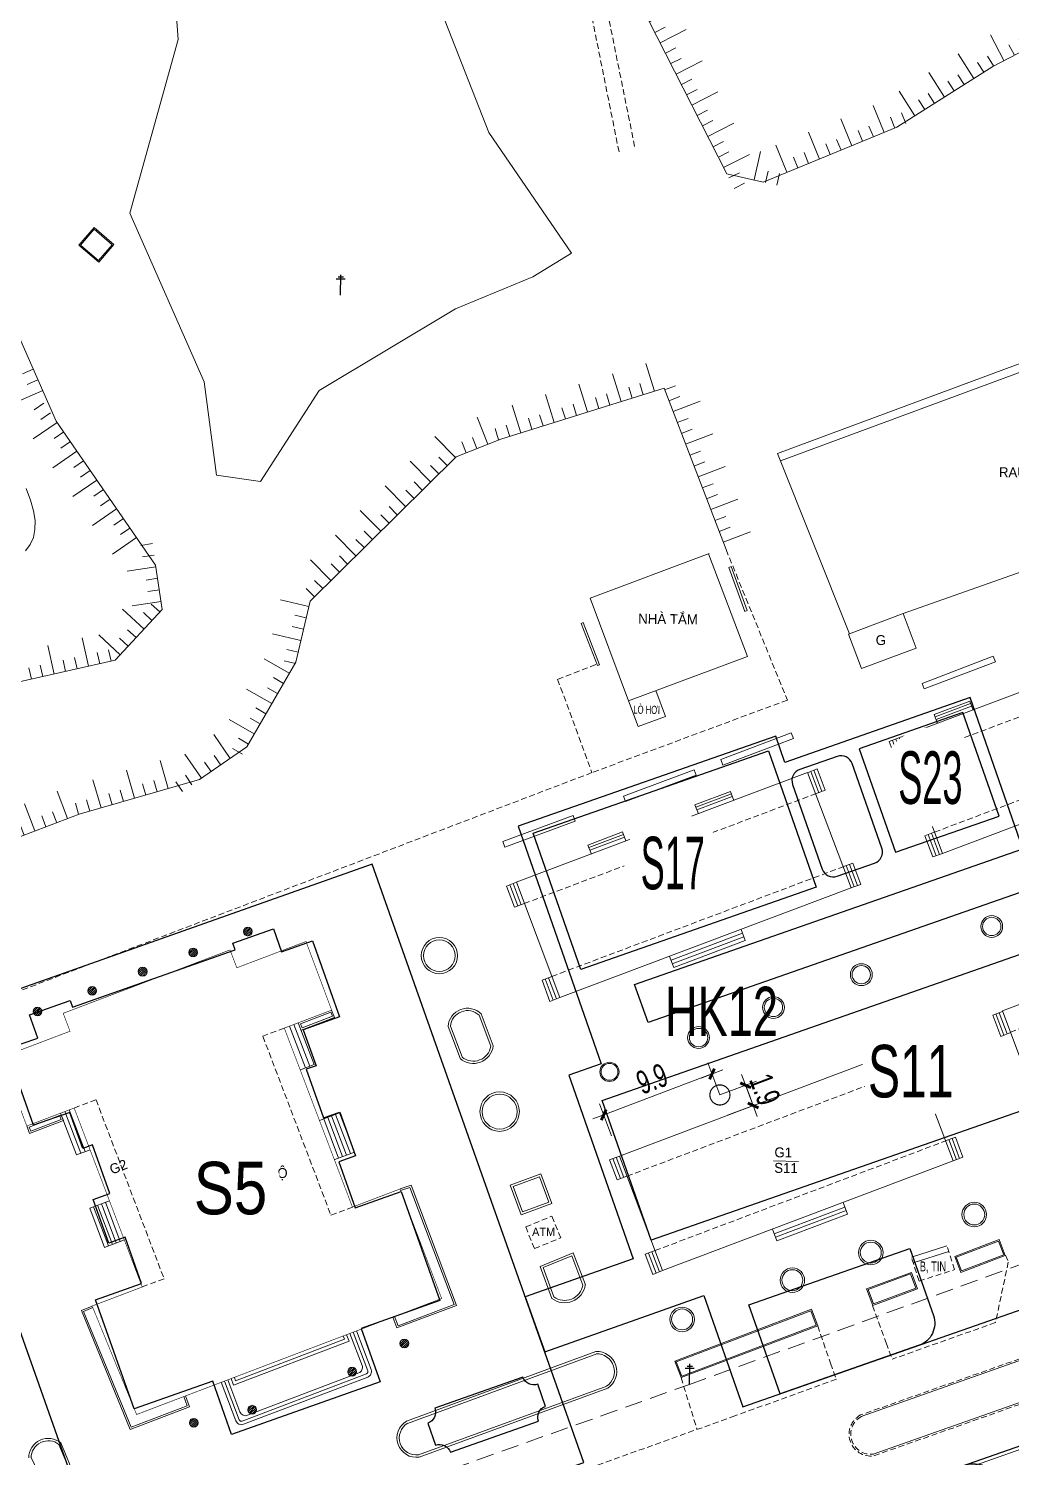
# Model space of a CAD drawing. Header units: inches. Extents: x 496359 to 501064, y 2374078 to 2377203.
# Drawn here: x 498723.6 to 498807.9, y 2376447.1 to 2376569.5 of the extents above; entities that cross this region are included whole.
import ezdxf
from ezdxf.enums import TextEntityAlignment as Align

# ---------------------------------------------------------------- set-up
doc = ezdxf.new("R2010")
doc.units = ezdxf.units.IN
doc.header["$MEASUREMENT"] = 0
doc.linetypes.add('DASHED', pattern=[0.75, 0.5, -0.25])
for name, color, linetype in [('cd', 7, 'Continuous'), ('chu', 6, 'Continuous'), ('MANH', 147, 'Continuous'), ('NOI', 2, 'Continuous'), ('tl', 8, 'Continuous')]:
    doc.layers.add(name, color=color, linetype=linetype)
for name, color, linetype, lineweight in [('EG Text2', 7, 'Continuous', 18), ('ISO', 252, 'Continuous', 20), ('LC Dim', 8, 'Continuous', 18), ('LC Net dam 1', 30, 'Continuous', 30), ('LC Net manh', 239, 'Continuous', 5), ('manh1', 67, 'Continuous', 13)]:
    doc.layers.add(name, color=color, linetype=linetype, lineweight=lineweight)
doc.styles.add('dien giai', font='', dxfattribs={"width": 0.8})
doc.styles.add('EG Hai', font='')
doc.styles.add('style1', font='')
doc.styles.get('dien giai').set_extended_font_data('.VnArial NarrowH')
doc.styles.get('EG Hai').set_extended_font_data('.VnArial NarrowH')
doc.styles.get('style1').set_extended_font_data('.VnAvantH')
doc.dimstyles.new('DIM300', dxfattribs={"dimscale": 0.5, "dimtxt": 2, "dimasz": 0.007, "dimexe": 1, "dimexo": 0, "dimgap": 0.4, "dimtad": 1, "dimtoh": 1, "dimdec": 1, "dimzin": 1, "dimdsep": 46, "dimtxsty": 'dien giai', "dimblk": 'rowdim', "dimcen": 2.5, "dimclrd": 256, "dimclre": 256, "dimclrt": 2, "dimazin": 0, "dimtfac": 1, "dimtdec": 1, "dimtix": 1, "dimtmove": 2, "dimatfit": 0, "dimldrblk": 'dot leader', "dimfxl": 2, "dimtolj": 1, "dimtzin": 0, "dimlwd": -1, "dimlwe": -1, "dimarcsym": 1})

# ---------------------------------------------------------------- blocks, each defined once
blk = doc.blocks.new('cdien')
at = {"layer": 'cd', "extrusion": (-0.000518657, 0.000768986, 1)}
for p, q in [((-0.8, 2.78, 0), (0.76, 2.78, 0)), ((-0.46, 3.14, 0), (0.49, 3.14, 0)), ((0, 0), (0, 3.5, 0))]:
    blk.add_line(p, q, dxfattribs=at)
blk = doc.blocks.new('t2')
at = {"layer": 'tl', "color": 250, "lineweight": 0}
for p, q in [((-2, 0), (-2, -1)), ((-1, 0), (-1, -1)), ((0, 0), (0, -2.5))]:
    blk.add_line(p, q, dxfattribs=at)
blk = doc.blocks.new('t1')
at = {"layer": 'tl', "color": 250, "lineweight": 0}
for p, q in [((0, 0), (0, 2.5)), ((-2, 0), (-2, 1)), ((-1, 0), (-1, 1))]:
    blk.add_line(p, q, dxfattribs=at)
blk = doc.blocks.new('Nền HT mới')
at = {"layer": 'MANH', "lineweight": 0}
h = blk.add_hatch(dxfattribs=at)
h.set_pattern_fill('ANSI31', color=1, angle=-0.7328, style=0)
h.set_pattern_definition([(44.267, (356.75448, 211.35398), (-0.08725, 0.089512), [])])
h.paths.add_polyline_path([(357.5, 211.34, 1), (356.75, 211.35, 1)])
h = blk.add_hatch(dxfattribs=at)
h.set_pattern_fill('ANSI31', color=1, angle=-0.7328, style=0)
h.set_pattern_definition([(44.267, (352.07417, 209.57185), (-0.08725, 0.089512), [])])
h.paths.add_polyline_path([(352.82, 209.56, 1), (352.07, 209.57, 1)])
h = blk.add_hatch(dxfattribs=at)
h.set_pattern_fill('ANSI31', color=1, angle=-0.7328, style=0)
h.set_pattern_definition([(44.267, (347.74432, 207.92318), (-0.08725, 0.089512), [])])
h.paths.add_polyline_path([(348.49, 207.91, 1), (347.74, 207.92, 1)])
h = blk.add_hatch(dxfattribs=at)
h.set_pattern_fill('ANSI31', color=1, angle=-0.7328, style=0)
h.set_pattern_definition([(44.267, (343.41447, 206.2745), (-0.08725, 0.089512), [])])
h.paths.add_polyline_path([(344.16, 206.26, 1), (343.41, 206.27, 1)])
h = blk.add_hatch(dxfattribs=at)
h.set_pattern_fill('ANSI31', color=1, angle=-0.7328, style=0)
h.set_pattern_definition([(44.267, (338.73078, 204.5016), (-0.08725, 0.089512), [])])
h.paths.add_polyline_path([(339.48, 204.49, 1), (338.73, 204.5, 1)])
h = blk.add_hatch(dxfattribs=at)
h.set_pattern_fill('ANSI31', color=1, angle=-0.7328, style=0)
h.set_pattern_definition([(44.267, (370.17846, 176.05026), (-0.08725, 0.089512), [])])
h.paths.add_polyline_path([(370.93, 176.04, 1), (370.18, 176.05, 1)])
h = blk.add_hatch(dxfattribs=at)
h.set_pattern_fill('ANSI31', color=1, angle=-0.7328, style=0)
h.set_pattern_definition([(44.267, (365.69753, 173.63757), (-0.08725, 0.089512), [])])
h.paths.add_polyline_path([(366.45, 173.63, 1), (365.7, 173.64, 1)])
h = blk.add_hatch(dxfattribs=at)
h.set_pattern_fill('ANSI31', color=1, angle=-0.7328, style=0)
h.set_pattern_definition([(44.267, (357.12586, 170.37873), (-0.08725, 0.089512), [])])
h.paths.add_polyline_path([(357.88, 170.37, 1), (357.13, 170.38, 1)])
h = blk.add_hatch(dxfattribs=at)
h.set_pattern_fill('ANSI31', color=1, angle=-0.7328, style=0)
h.set_pattern_definition([(44.267, (352.12979, 169.2584), (-0.08725, 0.089512), [])])
h.paths.add_polyline_path([(352.88, 169.25, 1), (352.13, 169.26, 1)])
at = {"layer": 'chu', "color": 6, "lineweight": 0, "elevation": -28.38}
for points in [[(393.33, 214.89), (395.48, 214.86)], [(402.18, 191.69), (404.33, 191.66)]]:
    blk.add_lwpolyline(points, dxfattribs=at)
at = {"layer": 'MANH', "color": 3, "linetype": 'DASHED', "lineweight": 0, "elevation": -28.38}
for points in [[(388.95, 278.18), (384.81, 298.83), (382.3, 314.16), (381.3, 319.22), (373.58, 340.98), (370.8, 350.56), (370.67, 378.97)], [(371.61, 378.83), (372.02, 350.81), (374.61, 341.32), (382.55, 319.48), (383.54, 314.48), (386.18, 298.99), (390.3, 278.6)], [(422.08, 183.61), (422.32, 183.03), (421.22, 177.84)], [(410.68, 179.3), (411.86, 176.1), (412.36, 174.7)], [(421.22, 177.84), (412.36, 174.7)], [(405.98, 177.55), (407.09, 174.35), (407.58, 172.99)], [(407.58, 172.99), (398.89, 169.84), (368.51, 158.97), (345.93, 150.8), (338.39, 148.1)], [(394.27, 173.12), (395.64, 168.68)]]:
    blk.add_lwpolyline(points, dxfattribs=at)
at = {"layer": 'MANH', "color": 2, "lineweight": 0, "elevation": -28.38}
for points in [[(471.45, 279.06), (444.81, 292.92), (438.97, 293.22), (428.96, 289.66), (420.98, 285.5), (412.77, 280.29), (401.32, 275.6), (398.2, 276.3), (388.45, 295.45), (388.77, 303.23), (386.75, 312.91), (380, 336.06), (377.61, 346.87), (381.83, 352.84), (386.45, 362.77), (387.03, 366.64), (375.54, 374.01), (375.55, 378.44)], [(369.58, 331.08), (363.15, 332.07), (357.97, 323.08), (354.21, 310.8), (350.61, 295.28), (351.16, 287.82), (347.02, 272.94), (353.4, 258.47), (354.45, 250.47), (358.21, 249.93), (363.25, 257.74), (374.94, 264.74), (381.57, 267.48), (384.89, 269.5), (377.78, 279.84), (374.06, 289.39), (374.78, 298.66), (375.62, 312.09), (374.21, 324.58), (369.58, 331.08)], [(344.35, 268.72), (345.65, 270.24), (343.96, 271.69), (342.66, 270.18), (344.35, 268.72)], [(402.54, 252.34), (434.02, 264.01)], [(413.31, 238.61), (440.34, 248.15), (434.02, 264.01)], [(402.8, 251.69), (433.63, 263.1)], [(319.26, 212.5), (342.68, 221.42), (353, 224.38), (357.05, 227.19), (361.24, 234.44), (362.47, 239.67), (374.98, 252.05), (378.81, 253.57), (392.81, 257.92), (398.13, 244.09)], [(408.71, 236.88), (402.54, 252.34)], [(386.48, 239.94), (396.68, 243.75)], [(399.97, 234.94), (396.61, 243.72)], [(398.36, 242.57), (398.55, 242.64)], [(399.75, 238.8), (398.36, 242.57)], [(399.94, 238.87), (398.55, 242.64)], [(389.77, 231.13), (386.48, 239.94)], [(399.75, 238.8), (399.94, 238.87)], [(385.7, 237.77), (385.88, 237.84)], [(387.1, 234.15), (385.7, 237.77)], [(387.28, 234.22), (385.88, 237.84)], [(408.63, 236.85), (413.31, 238.61)], [(414.42, 235.66), (413.31, 238.61)], [(409.74, 233.9), (408.63, 236.85)], [(412.95, 227.95), (437.92, 237.35)], [(409.74, 233.9), (414.42, 235.66)], [(387.1, 234.15), (387.28, 234.22)], [(389.77, 231.13), (399.97, 234.94)], [(414.93, 232.63), (421.03, 234.95)], [(415.11, 232.16), (421.21, 234.48)], [(421.03, 234.95), (421.21, 234.48)], [(392.94, 229.8), (392.12, 232.01)], [(414.93, 232.63), (415.11, 232.16)], [(390.6, 228.93), (389.77, 231.13)], [(415.97, 229.96), (419.01, 231.11)], [(416.05, 229.75), (419.09, 230.89)], [(416.13, 229.53), (419.17, 230.68)], [(419.01, 231.11), (419.3, 230.34)], [(390.6, 228.93), (392.94, 229.8)], [(415.97, 229.96), (416.26, 229.19)], [(397.68, 226.09), (403.72, 228.38)], [(397.85, 225.62), (403.9, 227.91)], [(403.72, 228.38), (403.9, 227.91)], [(413.37, 226.03), (412.68, 227.85)], [(416.69, 218.06), (412.96, 227.95)], [(412.8, 225.82), (412.12, 227.64)], [(413.09, 225.92), (412.4, 227.74)], [(416.69, 218.06), (441.66, 227.47)], [(397.68, 226.09), (397.85, 225.62)], [(380.14, 215.58), (405.11, 224.98)], [(395.39, 225.23), (389.34, 222.96)], [(395.56, 224.77), (389.52, 222.49)], [(395.39, 225.23), (395.56, 224.77)], [(405.1, 224.97), (405.94, 225.29)], [(408.84, 215.09), (405.11, 224.98)], [(406.07, 223.26), (405.38, 225.08)], [(406.35, 223.37), (405.66, 225.19)], [(406.63, 223.47), (405.94, 225.29)], [(389.34, 222.96), (389.52, 222.49)], [(395.46, 222.22), (398.5, 223.37)], [(395.54, 222.01), (398.58, 223.15)], [(395.62, 221.79), (398.66, 222.94)], [(398.5, 223.37), (398.79, 222.6)], [(405.78, 223.16), (406.63, 223.47)], [(395.46, 222.22), (395.75, 221.45)], [(385.03, 221.3), (379, 219.07)], [(385.2, 220.83), (379.17, 218.6)], [(385.03, 221.3), (385.2, 220.83)], [(386.29, 218.77), (389.25, 219.89)], [(386.37, 218.56), (389.33, 219.67)], [(386.45, 218.34), (389.41, 219.46)], [(389.25, 219.89), (389.54, 219.12)], [(415.17, 219.57), (415.86, 217.75)], [(415.45, 219.67), (416.14, 217.86)], [(415.73, 219.78), (416.42, 217.96)], [(379, 219.07), (379.17, 218.6)], [(386.29, 218.77), (386.58, 218)], [(408.14, 216.9), (408.98, 217.22)], [(409.1, 215.19), (408.42, 217.01)], [(409.38, 215.3), (408.7, 217.11)], [(409.67, 215.4), (408.98, 217.22)], [(380.15, 215.58), (379.31, 215.26)], [(383.87, 205.69), (380.15, 215.58)], [(379.99, 213.45), (379.31, 215.26)], [(380.27, 213.55), (379.59, 215.37)], [(380.55, 213.66), (379.87, 215.48)], [(383.87, 205.69), (408.84, 215.09)], [(408.82, 215.09), (409.67, 215.4)], [(380.83, 213.76), (379.99, 213.45)], [(421.81, 204.55), (446.78, 213.95)], [(393.41, 208.9), (399.54, 211.21)], [(393.52, 208.59), (399.66, 210.9)], [(399.77, 210.59), (399.42, 211.54)], [(393.64, 208.28), (399.77, 210.59)], [(393.64, 208.28), (393.28, 209.23)], [(383.19, 207.51), (382.35, 207.19)], [(383.03, 205.37), (382.35, 207.19)], [(383.31, 205.48), (382.63, 207.3)], [(383.59, 205.59), (382.91, 207.4)], [(364.55, 203.99), (364.32, 204.62)], [(383.87, 205.69), (383.03, 205.37)], [(425.55, 194.66), (421.82, 204.55)], [(362.45, 199.81), (361.08, 203.39)], [(362.82, 199.95), (361.46, 203.53)], [(364.26, 204.44), (361.65, 203.45)], [(361.78, 203.1), (361.65, 203.45)], [(364.55, 203.99), (361.7, 202.9)], [(364.4, 204.09), (361.78, 203.1)], [(364.4, 204.09), (364.26, 204.44)], [(421.67, 202.37), (420.98, 204.18)], [(421.95, 202.47), (421.26, 204.29)], [(422.23, 202.58), (421.55, 204.4)], [(362.07, 199.67), (360.71, 203.25)], [(388.98, 192.11), (413.88, 201.51)], [(413.88, 201.51), (414.72, 201.83)], [(417.58, 191.69), (413.88, 201.51)], [(414.81, 199.89), (414.16, 201.61)], [(415.09, 200), (414.44, 201.72)], [(415.37, 200.1), (414.72, 201.83)], [(362.82, 199.95), (361.66, 199.51)], [(414.53, 199.79), (415.37, 200.1)], [(343.2, 192.49), (341.83, 196.07)], [(338.39, 194.6), (341, 195.6)], [(338.43, 194.06), (341.32, 195.16)], [(338.52, 194.25), (341.13, 195.25)], [(341.13, 195.25), (341, 195.6)], [(342.45, 192.21), (341.09, 195.79)], [(341.32, 195.16), (341.09, 195.79)], [(342.82, 192.35), (341.46, 195.93)], [(364.99, 195.81), (363.29, 195.16)], [(364.92, 191.94), (363.64, 195.29)], [(365.26, 192.07), (363.98, 195.42)], [(365.6, 192.2), (364.31, 195.55)], [(365.93, 192.32), (364.65, 195.68)], [(366.27, 192.45), (364.99, 195.81)], [(338.43, 194.06), (338.19, 194.69)], [(338.52, 194.25), (338.39, 194.6)], [(416.93, 193.41), (417.78, 193.73)], [(417.87, 191.79), (417.21, 193.52)], [(418.15, 191.9), (417.5, 193.62)], [(418.43, 192.01), (417.78, 193.73)], [(342.45, 192.21), (343.61, 192.65)], [(366.27, 192.45), (364.58, 191.81)], [(388.98, 192.11), (388.14, 191.79)], [(388.79, 190.07), (388.14, 191.79)], [(389.07, 190.18), (388.42, 191.9)], [(389.35, 190.28), (388.7, 192.01)], [(392.69, 182.29), (388.98, 192.11)], [(392.69, 182.29), (417.59, 191.69)], [(417.58, 191.69), (418.43, 192.01)], [(389.63, 190.39), (388.79, 190.07)], [(370.18, 189.29), (371.13, 189.62), (375.02, 179.31), (369.92, 177.38), (369.57, 178.31)], [(370.23, 189.15), (371.03, 189.43), (374.83, 179.4), (370.01, 177.57), (369.71, 178.36)], [(343.58, 187.64), (345.27, 188.28)], [(344.85, 184.28), (343.58, 187.64)], [(345.19, 184.41), (343.91, 187.77)], [(345.52, 184.54), (344.25, 187.9)], [(345.86, 184.67), (344.58, 188.02)], [(346.2, 184.8), (344.92, 188.15)], [(402.26, 185.45), (408.31, 187.74)], [(402.37, 185.15), (408.43, 187.44)], [(408.54, 187.14), (408.16, 188.13)], [(402.49, 184.85), (408.54, 187.14)], [(402.49, 184.85), (402.11, 185.85)], [(421.54, 184.95), (417.73, 183.5), (418.25, 182.14), (422.06, 183.6), (421.54, 184.95)], [(344.85, 184.28), (346.55, 184.93)], [(392.04, 184.01), (391.19, 183.69)], [(392.13, 182.08), (391.48, 183.8)], [(392.41, 182.18), (391.76, 183.91)], [(414.02, 183.44), (417.06, 184.42)], [(414.17, 182.96), (417.21, 183.94)], [(391.84, 181.97), (391.19, 183.69)], [(392.69, 182.29), (391.84, 181.97)], [(410.7, 179.31), (414.53, 180.72), (414.01, 182.14), (410.17, 180.72), (410.7, 179.31)], [(343.79, 179.26), (342.87, 178.88), (347.04, 168.68), (352.14, 170.61), (351.78, 171.55)], [(343.85, 179.12), (343.06, 178.8), (347.12, 168.87), (351.94, 170.7), (351.64, 171.5)], [(393.73, 174.54), (394.27, 173.12), (405.98, 177.55), (405.45, 178.98), (393.73, 174.54)], [(356.08, 172.86), (365.43, 176.42)], [(365.43, 176.42), (365.32, 176.7)], [(365.82, 176.24), (365.6, 176.8)], [(355.91, 172.48), (365.82, 176.24)], [(370.74, 169.38), (386.97, 175.36)], [(370.81, 169.19), (387.04, 175.17)], [(355.7, 173.04), (355.91, 172.48)], [(355.98, 173.14), (356.08, 172.86)], [(371.76, 166.5), (387.91, 172.4)], [(371.83, 166.31), (387.98, 172.21)]]:
    blk.add_lwpolyline(points, dxfattribs=at)
at = {"layer": 'MANH', "lineweight": 0, "elevation": -28.38}
for points in [[(333.74, 299.38), (333.98, 283.5), (334.73, 268.63), (340.71, 255.11), (349.23, 242.75), (349.8, 238.97), (345.77, 234.61), (334.33, 232.04), (324.07, 227.71), (317.79, 227.56), (312.63, 230.47), (305.79, 232.71), (294.33, 230.86), (287.24, 227.89), (281.96, 223.6)], [(412.12, 227.64), (412.95, 227.95)], [(413.65, 226.14), (412.8, 225.82)], [(416.01, 219.89), (415.17, 219.57)], [(415.86, 217.75), (416.69, 218.06)], [(376.96, 204.18), (377.96, 201.53)], [(377.14, 204.29), (378.17, 201.55)], [(421.83, 204.5), (420.98, 204.18)], [(374.3, 203.22), (375.33, 200.49)], [(374.5, 203.25), (375.5, 200.61)], [(422.51, 202.69), (421.67, 202.37)], [(379.61, 189.62), (382.26, 190.6), (383.2, 188.05), (380.55, 187.07), (379.61, 189.62)], [(460.12, 187.59), (409.71, 169.78)], [(382.19, 182.66), (385.03, 183.82)], [(386.07, 181.08), (385.03, 183.82)], [(382.19, 182.66), (383.18, 179.91)], [(382.44, 182.55), (384.92, 183.56)], [(382.44, 182.55), (383.35, 180.04)], [(385.86, 181.06), (384.92, 183.56)], [(432.7, 170.28), (402.5, 159.62)], [(340.94, 167.39), (342.16, 164.48)], [(341.11, 167.52), (342.34, 164.56)], [(338.53, 166.32), (339.75, 163.76)]]:
    blk.add_lwpolyline(points, dxfattribs=at)
at = {"layer": 'MANH', "color": 2, "lineweight": 0, "elevation": -28.38}
for points in [[(344.34, 268.87), (345.51, 270.23), (343.97, 271.55), (342.8, 270.19)], [(421.48, 184.82), (417.86, 183.44), (418.31, 182.27), (421.93, 183.66)], [(410.76, 179.44), (414.4, 180.78), (413.95, 182.01), (410.3, 180.67)], [(393.86, 174.48), (394.33, 173.25), (405.85, 177.61), (405.39, 178.85)]]:
    blk.add_lwpolyline(points, close=True, dxfattribs=at)
at = {"layer": 'MANH', "color": 2, "linetype": 'DASHED', "lineweight": 0, "elevation": -28.38}
for points in [[(398.13, 244.09), (403.38, 231.2), (386.63, 224.98)], [(383.69, 232.97), (387.05, 234.27)], [(383.69, 232.97), (386.63, 224.98), (323.9, 201.05)], [(360.26, 203.08), (358.42, 202.38), (364.26, 187.04), (366.1, 187.74)], [(342.25, 196.23), (344.12, 196.94), (349.95, 181.6), (348.08, 180.89)], [(417.72, 182.38), (417.06, 184.42)], [(414.67, 181.4), (414.02, 183.44)], [(414.67, 181.4), (417.72, 182.38)]]:
    blk.add_lwpolyline(points, dxfattribs=at)
at = {"layer": 'MANH', "linetype": 'DASHED', "lineweight": 0, "elevation": -28.38}
for points in [[(413.64, 226.13), (438.61, 235.53)], [(416, 219.88), (440.97, 229.28)], [(380.82, 213.76), (405.79, 223.16)], [(383.19, 207.51), (408.16, 216.91)], [(422.5, 202.73), (447.47, 212.13)], [(389.63, 190.39), (414.53, 199.79)], [(392.04, 184.01), (416.94, 193.41)], [(380.95, 186.04), (383.19, 186.96)], [(383.95, 185.1), (383.19, 186.96)], [(380.95, 186.04), (381.71, 184.18)], [(381.71, 184.18), (383.95, 185.1)]]:
    blk.add_lwpolyline(points, dxfattribs=at)
at = {"layer": 'MANH', "color": 1, "linetype": 'DASHED', "lineweight": 0, "ltscale": 3, "elevation": -28.38}
blk.add_lwpolyline([(92.05, 52.59), (119.84, 64.48), (146.69, 76.35), (173.15, 88.06), (201.06, 100.39), (229.35, 112.33), (266.95, 126.39), (296.55, 137.3), (334.39, 150.94), (394.99, 172.54), (493.57, 208.22), (554.51, 229.52), (562.77, 214.46), (570.46, 194.28), (580.63, 169.79), (591.55, 141.92), (602.45, 113.39), (610.19, 94.18)], dxfattribs=at)
at = {"layer": 'MANH', "color": 2, "lineweight": 0, "const_width": 0.05, "elevation": -28.38}
blk.add_lwpolyline([(370.18, 189.29), (366.1, 187.74), (360.26, 203.08), (364.32, 204.62), (362.12, 210.5), (356.19, 208.25), (355.61, 209.78), (341.31, 204.35), (341.89, 202.81), (335.96, 200.56), (338.19, 194.69), (342.25, 196.23), (348.08, 180.89), (343.79, 179.26), (347.6, 169.96), (373.75, 179.9), (370.18, 189.29)], dxfattribs=at)
at = {"layer": 'MANH', "lineweight": 0, "elevation": -28.38}
blk.add_lwpolyline([(379.87, 189.51), (382.14, 190.34), (382.94, 188.17), (380.67, 187.33)], close=True, dxfattribs=at)
at = {"layer": 'MANH', "color": 3, "linetype": 'DASHED', "lineweight": 0, "elevation": -28.38}
for points in [[(460.07, 187.73), (409.66, 169.92), (409.66, 169.92, 0.722312)], [(410.8, 166.42), (461.51, 184.31, 0.796994), (460.07, 187.73, 0.970939)]]:
    blk.add_lwpolyline(points, format="xyb", dxfattribs=at)
at = {"layer": 'MANH', "lineweight": 0, "elevation": -28.38}
blk.add_lwpolyline([(410.75, 166.56), (461.44, 184.44, 0.792117), (460.09, 187.58, 0.792117)], format="xyb", dxfattribs=at)
at = {"layer": 'MANH', "color": 2, "lineweight": 0, "elevation": -28.38}
for points in [[(354.86, 172.72), (356.11, 169.41, 0.414214), (356.76, 169.12), (367.41, 173.17, 0.414214), (367.7, 173.81), (366.45, 177.12)], [(355.14, 172.82), (356.4, 169.51, 0.414214), (356.65, 169.4), (367.31, 173.45, 0.414214), (367.42, 173.71), (366.17, 177.02)], [(355.42, 172.93), (356.46, 170.18, 0.414214), (357.11, 169.89), (366.64, 173.52, 0.414214), (366.93, 174.16), (365.88, 176.91)]]:
    blk.add_lwpolyline(points, format="xyb", dxfattribs=at)
at = {"layer": 'MANH', "color": 2, "lineweight": 0}
for centre, radius in [((420.9, 211.79, -2.06), 0.936), ((420.9, 211.79, -2.06), 0.786), ((357.13, 211.35, -0.96), 0.375), ((352.45, 209.57, -1.04), 0.375), ((348.12, 207.92, -1.04), 0.375), ((409.72, 207.66, -1.13), 0.936), ((409.72, 207.66, -1.13), 0.786), ((343.79, 206.27, -1.04), 0.375), ((402.19, 204.85, -1.21), 0.936), ((339.11, 204.5, -1.04), 0.375), ((402.19, 204.85, -1.21), 0.786), ((395.77, 202.27, -1.21), 0.936), ((395.77, 202.27, -1.21), 0.786), ((388.13, 199.33, -1.19), 0.822), ((388.13, 199.33, -1.19), 0.722), ((419.4, 187.1, -1.18), 1.05), ((419.4, 187.1, -1.18), 0.896), ((410.53, 183.84, -1.19), 1.05), ((410.53, 183.84, -1.19), 0.896), ((403.81, 181.47, -1.1), 1.05), ((403.81, 181.47, -1.1), 0.896), ((394.36, 178.11, -1.2), 1.05), ((394.36, 178.11, -1.2), 0.896), ((370.55, 176.05, -1.08), 0.375), ((366.07, 173.63, -0.65), 0.375), ((357.5, 170.37, -0.65), 0.375), ((352.5, 169.25, -1.04), 0.375)]:
    blk.add_circle(centre, radius, dxfattribs=at)
at = {"layer": 'MANH', "lineweight": 0}
for centre, radius in [((373.55, 209.29, -1.92), 1.55), ((373.55, 209.29, -1.92), 1.35), ((378.72, 195.92, -2.06), 1.69), ((378.72, 195.92, -2.06), 1.49)]:
    blk.add_circle(centre, radius, dxfattribs=at)
for centre, radius, start, end in [((375.96, 203.12, -2.01), 1.66, 44.7783, 176.4641), ((375.96, 203.12, -2.01), 1.46, 46.407, 174.8354), ((376.47, 201.76, -2.01), 1.71, 228.1976, 353.0448), ((376.47, 201.76, -2.01), 1.51, 230.0077, 351.2347), ((384.28, 181.34, -1.96), 1.8, 232.4453, 351.4995), ((384.28, 181.34, -1.96), 1.6, 234.4714, 349.6908), ((340.03, 166.23, -1.78), 1.68, 50.2273, 179.7673), ((340.03, 166.23, -1.78), 1.48, 52.0693, 179.7673)]:
    blk.add_arc(centre, radius, start, end, dxfattribs=at)
at = {"layer": 'MANH', "color": 2, "lineweight": 0}
for centre, radius, start, end in [((387.05, 173.65, -1.11), 1.71, 302.989, 92.4592), ((387.05, 173.65, -1.11), 1.51, 302.989, 92.4592), ((371.58, 167.95, -1.11), 1.66, 120.2981, 278.5662), ((371.58, 167.95, -1.11), 1.46, 120.2981, 278.5662)]:
    blk.add_arc(centre, radius, start, end, dxfattribs=at)
at = {"layer": 'MANH', "color": 3, "linetype": 'DASHED', "lineweight": 0}
for radius in [1.87, 1.72]:
    blk.add_arc((410.54, 168.27, -1.3), radius, 118.0993, 277.8847, dxfattribs=at)
at = {"layer": 'MANH', "color": 2, "lineweight": 0}
for p in [(352.45, 209.57, -1.04), (348.12, 207.92, -1.04)]:
    blk.add_point(p, dxfattribs=at)
at = {"layer": 'manh1', "color": 1, "lineweight": 0, "elevation": -28.38}
blk.add_lwpolyline([(338.07, 243.98), (338.48, 244.52), (338.75, 245.14), (338.89, 245.82), (338.9, 246.58), (338.77, 247.42), (338.51, 248.33), (338.12, 249.33)], dxfattribs=at)
at = {"lineweight": 0}
for p, rotation in [((391.99, 257.67, -28.38), 17.28819389294815), ((389.13, 256.78, -28.38), 17.28819389294815), ((393.58, 255.92, -28.38), 291.0348775251586), ((383.4, 255, -28.38), 17.28819389294815), ((386.26, 255.89, -28.38), 17.28819389294815), ((380.54, 254.1, -28.38), 17.28819389294815), ((377.7, 253.13, -28.38), 21.63978084174378), ((394.66, 253.12, -28.38), 291.0348775251586), ((374.93, 252, -28.38), 44.68391338687759), ((395.73, 250.32, -28.38), 291.0348775251586), ((372.8, 249.89, -28.38), 44.68391338687759), ((396.81, 247.52, -28.38), 291.0348775251586), ((370.66, 247.78, -28.38), 44.68391338687759), ((368.53, 245.67, -28.38), 44.68391338687759), ((397.89, 244.72, -28.38), 291.0348775251586), ((366.4, 243.56, -28.38), 44.68391338687759), ((364.26, 241.45, -28.38), 44.68391338687759), ((362.36, 239.21, -28.38), 76.75343389791277), ((361.67, 236.29, -28.38), 76.75343389791277), ((360.69, 233.49, -28.38), 60.0171952833943), ((359.19, 230.89, -28.38), 60.0171952833943), ((357.69, 228.29, -28.38), 60.0171952833943), ((355.63, 226.2, -28.38), 34.72125803770106), ((350.31, 223.61, -28.38), 15.98129182263599), ((353.17, 224.5, -28.38), 34.72125803770106), ((344.55, 221.96, -28.38), 15.98129182263599), ((347.43, 222.78, -28.38), 15.98129182263599), ((341.69, 221.04, -28.38), 20.86270339519937), ((338.89, 219.98, -28.38), 20.86270339519937)]:
    blk.add_blockref('t1', p, dxfattribs=dict(at, rotation=rotation))
at = {"layer": 'cd', "lineweight": 0, "xscale": 0.5, "yscale": 0.5, "zscale": 0.5, "rotation": 359.2672157837458}
for p in [(365.08, 265.91, -2.26), (394.99, 172.54, -1.81)]:
    blk.add_blockref('cdien', p, dxfattribs=at)
at = {"layer": 'NOI', "color": 2, "lineweight": 0}
for p, rotation in [((391.12, 290.21, -28.38), 116.9694032937466), ((421.95, 286.01, -28.38), 207.529591813558), ((392.48, 287.53, -28.38), 116.9694032937466), ((419.37, 284.48, -28.38), 212.3772705653124), ((393.84, 284.86, -28.38), 116.9694032937466), ((416.84, 282.88, -28.38), 212.3772705653124), ((414.31, 281.27, -28.38), 212.3772705653124), ((395.2, 282.19, -28.38), 116.9694032937466), ((411.68, 279.85, -28.38), 202.2846104427313), ((408.9, 278.71, -28.38), 202.2846104427313), ((396.56, 279.51, -28.38), 116.9694032937466), ((406.13, 277.57, -28.38), 202.2846104427313), ((403.35, 276.44, -28.38), 202.2846104427313), ((400.53, 275.78, -28.38), 167.4016456097479), ((397.92, 276.84, -28.38), 116.9694032937466)]:
    blk.add_blockref('t2', p, dxfattribs=dict(at, rotation=rotation))
at = {"layer": 'NOI', "lineweight": 0}
for p, rotation in [((339.55, 257.73, -28.38), 293.8363011441608), ((340.79, 255, -28.38), 304.5871208982716), ((342.49, 252.53, -28.38), 304.5871208982716), ((344.19, 250.06, -28.38), 304.5871208982716), ((345.89, 247.59, -28.38), 304.5871208982716), ((347.6, 245.12, -28.38), 304.5871208982716), ((349.25, 242.63, -28.38), 278.6038355021166), ((349.7, 239.66, -28.38), 278.6038355021166), ((348.24, 237.28, -28.38), 227.2757026114853), ((346.2, 235.08, -28.38), 227.2757026114853), ((343.47, 234.09, -28.38), 192.6384308254698), ((337.61, 232.78, -28.38), 192.6384308254698), ((340.54, 233.43, -28.38), 192.6384308254698)]:
    blk.add_blockref('t2', p, dxfattribs=dict(at, rotation=rotation))
at = {"layer": 'chu', "color": 6, "lineweight": 0, "style": 'style1'}
for s, rotation, p in [('rau', 359.2672, (421.51, 250.31, -28.38)), ('nhµ t¾m', 359.2672, (390.59, 237.75, -28.38)), ('g', 359.2672, (410.95, 235.92, -28.38)), ('G1', 359.2672, (393.42, 215.2, -28.38)), ('S12', 359.2672, (393.4, 213.87, -28.38)), ('G2', 359.2672, (355.8, 191.79, -28.38)), ('G1', 359.2672, (402.27, 192.01, -28.38)), ('g2', 21.4266, (345.49, 190.52, -28.38)), ('nhµ hiÖu bé', 359.2672, (353.15, 190.32, -28.38)), ('S11', 359.2672, (402.25, 190.68, -28.38))]:
    blk.add_text(s, height=0.85, rotation=rotation, dxfattribs=at).set_placement(p)
at = {"layer": 'chu', "color": 6, "lineweight": 0, "style": 'style1', "width": 0.7}
blk.add_text('lß h¬i', height=0.7, rotation=359.2672, dxfattribs=at).set_placement((390.18, 230.03, -1.15))
at = {"layer": 'chu', "color": 6, "lineweight": 0, "style": 'style1'}
blk.add_text('ATM', height=0.7, dxfattribs=at).set_placement((381.5, 185.27, -2.03))
at = {"layer": 'chu', "color": 6, "lineweight": 0, "style": 'style1', "width": 0.7}
blk.add_text('B, TIN', height=0.85, dxfattribs=at).set_placement((414.73, 182.23, -2.12))
blk = doc.blocks.new('rowdim')
blk.add_line((-200, 0), (200, 0))
at = {"const_width": 50}
blk.add_lwpolyline([(-71, -71), (71, 71)], dxfattribs=at)
blk = doc.blocks.new('*D353')
at = {"layer": 'Defpoints', "color": 0, "transparency": 16777216}
for p in [(498782.9, 2376478.12), (498772.94, 2376476.42), (498773.62, 2376474.62)]:
    blk.add_point(p, dxfattribs=at)
at = {"layer": 'LC Dim', "transparency": 16777216}
for p, q in [((498782.9, 2376478.12), (498781.87, 2376480.86)), ((498782.22, 2376479.92), (498772.95, 2376476.42)), ((498773.62, 2376474.62), (498772.59, 2376477.35))]:
    blk.add_line(p, q, dxfattribs=at)
at = {"layer": 'LC Dim', "transparency": 16777216, "xscale": 0.005, "yscale": 0.005, "zscale": 0.005}
for p, rotation in [((498782.22, 2376479.92), 20.67924208374143), ((498772.94, 2376476.42), 200.6792420837414)]:
    blk.add_blockref('rowdim', p, dxfattribs=dict(at, rotation=rotation))
at = {"layer": 'LC Dim', "color": 2, "transparency": 16777216, "insert": (498777.08, 2376479.5), "char_height": 2, "attachment_point": 5, "rotation": 20.6792, "style": 'dien giai'}
blk.add_mtext('\\A1;9.9', dxfattribs=at)
blk = doc.blocks.new('dot leader')
at = {"const_width": 50}
blk.add_lwpolyline([(-25, 0, 1), (25, 0, 1)], format="xyb", close=True, dxfattribs=at)
blk = doc.blocks.new('*D354')
at = {"layer": 'Defpoints', "color": 0, "transparency": 16777216}
for p in [(498782.9, 2376478.12), (498785.75, 2376477.22), (498783.56, 2376476.39)]:
    blk.add_point(p, dxfattribs=at)
at = {"layer": 'LC Dim', "transparency": 16777216}
for p, q in [((498782.9, 2376478.12), (498786.03, 2376479.31)), ((498785.1, 2376478.96), (498785.09, 2376478.96)), ((498785.1, 2376478.95), (498785.75, 2376477.22)), ((498783.56, 2376476.39), (498786.69, 2376477.57)), ((498785.75, 2376477.21), (498785.76, 2376477.21))]:
    blk.add_line(p, q, dxfattribs=at)
at = {"layer": 'LC Dim', "transparency": 16777216, "xscale": 0.005, "yscale": 0.005, "zscale": 0.005}
for p, rotation in [((498785.1, 2376478.95), 290.6792420826905), ((498785.75, 2376477.22), 110.6792420826904)]:
    blk.add_blockref('rowdim', p, dxfattribs=dict(at, rotation=rotation))
at = {"layer": 'LC Dim', "color": 2, "transparency": 16777216, "insert": (498786.75, 2376478.59), "char_height": 2, "attachment_point": 5, "rotation": 290.6792, "style": 'dien giai'}
blk.add_mtext('\\A1;1.9', dxfattribs=at)

msp = doc.modelspace()

# ---------------------------------------------------------------- linework, layer by layer
at = {"layer": 'LC Net dam 1', "const_width": 0.1}
msp.add_lwpolyline([(498782.04, 2376478.12, 1), (498783.76, 2376478.12, 1)], format="xyb", close=True, dxfattribs=at)
at = {"layer": 'LC Net dam 1'}
for points in [[(498851.25, 2376343.51), (498840.88, 2376339.84, 0.413168), (498842.71, 2376343.66), (498807.46, 2376444.46, 0.414214), (498803.64, 2376446.3), (498814.02, 2376449.94, 0.414214), (498812.18, 2376446.11), (498815.9, 2376435.46, 0.414214), (498819.73, 2376433.61), (498916.01, 2376467.28), (498946.41, 2376380.36, 0.41526), (498950.24, 2376378.52), (498939.87, 2376374.85, 0.413168), (498941.7, 2376378.67), (498913.93, 2376458.08, 0.414214), (498910.11, 2376459.92), (498821.38, 2376428.89, 0.414214), (498819.54, 2376425.07), (498847.41, 2376345.35, 0.41526)], [(498785.39, 2376460.14), (498799.19, 2376464.96), (498801.2, 2376459.21, -0.414214), (498799.97, 2376456.66), (498788.06, 2376452.5)], [(498767.34, 2376450.16, -0.414214), (498767.95, 2376451.43), (498767.29, 2376453.32, -0.414214), (498766.01, 2376453.93), (498758.47, 2376451.26, -0.414214), (498757.86, 2376449.98), (498758.52, 2376448.1, -0.414214), (498759.8, 2376447.49)]]:
    msp.add_lwpolyline(points, format="xyb", close=True, dxfattribs=at)

# ---------------------------------------------------------------- block references
at = {"layer": 'LC Net manh'}
msp.add_blockref('Nền HT mới', (498385.3, 2376280.77, 2.92), dxfattribs=at)

# ---------------------------------------------------------------- texts
at = {"layer": 'EG Text2', "style": 'EG Hai', "width": 0.8}
msp.add_text('hk12', height=4.224, rotation=0, dxfattribs=at).set_placement((498783.04, 2376485.28, -27.19), align=Align.MIDDLE_CENTER)

# ---------------------------------------------------------------- dimensions: what is measured, and where the dimension line sits
at = {"layer": 'LC Dim'}
for p2, distance, picture, middle in [((498773.62, 2376474.62, -25.45), -1.92, '*D353', (498777.08, 2376479.5, -25.45)), ((498783.56, 2376476.39, -25.45), 2.35, '*D354', (498786.75, 2376478.59, -25.45))]:
    dim = msp.add_aligned_dim(p1=(498782.9, 2376478.12, -25.45), p2=p2, distance=distance, dimstyle='DIM300', override={"dimscale": 1, "dimasz": 0.005, "dimpost": ''}, dxfattribs=at)
    dim.commit()
    dim.dimension.update_dxf_attribs({"geometry": picture, "text_midpoint": middle})

# ---------------------------------------------------------------- next in the draw order: wipeouts: each hides what was drawn before it
at = {"ltscale": 500}
for points in [[(498798.02, 2376502.38), (498797.56, 2376502.93), (498797.31, 2376503.33), (498797.07, 2376503.82), (498796.9, 2376504.35), (498796.81, 2376504.84), (498796.78, 2376505.28), (498796.8, 2376505.81), (498796.86, 2376506.21), (498797.02, 2376506.79), (498797.14, 2376507.1), (498797.36, 2376507.54), (498797.63, 2376507.93), (498798.01, 2376508.37), (498798.42, 2376508.73), (498798.89, 2376509.05), (498799.34, 2376509.28), (498799.78, 2376509.44), (498800.17, 2376509.54), (498800.68, 2376509.61), (498801.11, 2376509.62), (498801.52, 2376509.59), (498802.06, 2376509.49), (498802.47, 2376509.36), (498802.86, 2376509.2), (498803.45, 2376508.85), (498803.71, 2376508.65), (498804, 2376508.38), (498804.26, 2376508.11), (498804.52, 2376507.76), (498804.77, 2376507.35), (498804.93, 2376507.01), (498805.06, 2376506.66), (498805.17, 2376506.2), (498805.23, 2376505.8), (498805.25, 2376505.22), (498805.19, 2376504.67), (498805.09, 2376504.24), (498804.98, 2376503.89), (498804.78, 2376503.44), (498804.56, 2376503.06), (498804.36, 2376502.77), (498804.02, 2376502.39), (498803.75, 2376502.15), (498803.35, 2376501.84), (498803.07, 2376501.67), (498802.82, 2376501.55), (498802.51, 2376501.42), (498802.16, 2376501.3), (498801.83, 2376501.22), (498801.48, 2376501.17), (498801.13, 2376501.14), (498800.84, 2376501.15), (498800.41, 2376501.19), (498800.05, 2376501.25), (498799.64, 2376501.37), (498799.25, 2376501.53), (498798.77, 2376501.79), (498798.55, 2376501.93), (498798.25, 2376502.17)], [(498775.95, 2376495.06), (498775.48, 2376495.61), (498775.23, 2376496.01), (498774.99, 2376496.51), (498774.82, 2376497.03), (498774.73, 2376497.53), (498774.7, 2376497.97), (498774.72, 2376498.49), (498774.78, 2376498.9), (498774.94, 2376499.47), (498775.06, 2376499.79), (498775.29, 2376500.22), (498775.55, 2376500.62), (498775.93, 2376501.06), (498776.34, 2376501.41), (498776.81, 2376501.73), (498777.26, 2376501.96), (498777.7, 2376502.12), (498778.09, 2376502.22), (498778.6, 2376502.29), (498779.03, 2376502.3), (498779.45, 2376502.27), (498779.98, 2376502.17), (498780.4, 2376502.04), (498780.78, 2376501.88), (498781.37, 2376501.54), (498781.63, 2376501.34), (498781.93, 2376501.07), (498782.18, 2376500.79), (498782.44, 2376500.44), (498782.69, 2376500.03), (498782.85, 2376499.69), (498782.98, 2376499.34), (498783.09, 2376498.89), (498783.15, 2376498.49), (498783.17, 2376497.91), (498783.11, 2376497.36), (498783.02, 2376496.92), (498782.9, 2376496.57), (498782.7, 2376496.12), (498782.48, 2376495.75), (498782.28, 2376495.46), (498781.94, 2376495.08), (498781.68, 2376494.83), (498781.27, 2376494.53), (498780.99, 2376494.36), (498780.74, 2376494.23), (498780.43, 2376494.1), (498780.09, 2376493.99), (498779.75, 2376493.91), (498779.41, 2376493.85), (498779.05, 2376493.83), (498778.77, 2376493.83), (498778.33, 2376493.87), (498777.97, 2376493.94), (498777.56, 2376494.06), (498777.17, 2376494.21), (498776.69, 2376494.47), (498776.47, 2376494.62), (498776.17, 2376494.86)], [(498796.35, 2376477.22), (498795.88, 2376477.77), (498795.63, 2376478.17), (498795.4, 2376478.67), (498795.23, 2376479.19), (498795.13, 2376479.69), (498795.1, 2376480.13), (498795.12, 2376480.65), (498795.18, 2376481.06), (498795.34, 2376481.63), (498795.47, 2376481.95), (498795.69, 2376482.38), (498795.95, 2376482.78), (498796.33, 2376483.21), (498796.74, 2376483.57), (498797.21, 2376483.89), (498797.67, 2376484.12), (498798.1, 2376484.28), (498798.5, 2376484.38), (498799, 2376484.45), (498799.44, 2376484.46), (498799.85, 2376484.43), (498800.39, 2376484.33), (498800.8, 2376484.2), (498801.18, 2376484.04), (498801.77, 2376483.69), (498802.03, 2376483.5), (498802.33, 2376483.23), (498802.58, 2376482.95), (498802.85, 2376482.6), (498803.09, 2376482.19), (498803.25, 2376481.85), (498803.38, 2376481.5), (498803.5, 2376481.05), (498803.56, 2376480.64), (498803.57, 2376480.06), (498803.52, 2376479.51), (498803.42, 2376479.08), (498803.3, 2376478.73), (498803.11, 2376478.28), (498802.89, 2376477.91), (498802.68, 2376477.62), (498802.34, 2376477.23), (498802.08, 2376476.99), (498801.67, 2376476.69), (498801.39, 2376476.52), (498801.14, 2376476.39), (498800.84, 2376476.26), (498800.49, 2376476.15), (498800.16, 2376476.07), (498799.81, 2376476.01), (498799.46, 2376475.99), (498799.17, 2376475.99), (498798.74, 2376476.03), (498798.37, 2376476.1), (498797.97, 2376476.21), (498797.57, 2376476.37), (498797.1, 2376476.63), (498796.88, 2376476.77), (498796.57, 2376477.01)], [(498738.03, 2376467.21), (498737.57, 2376467.76), (498737.32, 2376468.16), (498737.08, 2376468.65), (498736.91, 2376469.18), (498736.82, 2376469.67), (498736.79, 2376470.11), (498736.81, 2376470.64), (498736.87, 2376471.04), (498737.03, 2376471.62), (498737.15, 2376471.93), (498737.38, 2376472.37), (498737.64, 2376472.76), (498738.02, 2376473.2), (498738.43, 2376473.56), (498738.9, 2376473.88), (498739.35, 2376474.1), (498739.79, 2376474.26), (498740.18, 2376474.36), (498740.69, 2376474.44), (498741.12, 2376474.45), (498741.53, 2376474.42), (498742.07, 2376474.32), (498742.49, 2376474.19), (498742.87, 2376474.03), (498743.46, 2376473.68), (498743.72, 2376473.48), (498744.01, 2376473.21), (498744.27, 2376472.94), (498744.53, 2376472.59), (498744.78, 2376472.18), (498744.94, 2376471.84), (498745.07, 2376471.48), (498745.18, 2376471.03), (498745.24, 2376470.63), (498745.26, 2376470.05), (498745.2, 2376469.5), (498745.1, 2376469.07), (498744.99, 2376468.71), (498744.79, 2376468.27), (498744.57, 2376467.89), (498744.37, 2376467.6), (498744.03, 2376467.22), (498743.77, 2376466.98), (498743.36, 2376466.67), (498743.08, 2376466.5), (498742.83, 2376466.37), (498742.52, 2376466.25), (498742.18, 2376466.13), (498741.84, 2376466.05), (498741.49, 2376466), (498741.14, 2376465.97), (498740.86, 2376465.98), (498740.42, 2376466.02), (498740.06, 2376466.08), (498739.65, 2376466.2), (498739.26, 2376466.36), (498738.78, 2376466.61), (498738.56, 2376466.76), (498738.26, 2376467)]]:
    msp.add_wipeout(points, dxfattribs=at).translate(0, 0, -292.38).dxf.layer = 'ISO'

# ---------------------------------------------------------------- next in the draw order: linework, layer by layer
at = {"layer": 'LC Net dam 1'}
for points in [[(498775.45, 2376464.08), (498766.21, 2376460.81), (498767.88, 2376456.1), (498777.1, 2376459.36), (498781.53, 2376460.92), (498784.87, 2376451.38), (498828.84, 2376466.76), (498825.51, 2376476.28), (498834.58, 2376479.45), (498833.34, 2376482.73), (498828.79, 2376481.14), (498822.13, 2376500.19), (498776.74, 2376484.32), (498775.59, 2376487.6), (498808.86, 2376499.23), (498804.34, 2376512.18), (498788.47, 2376506.63), (498787.68, 2376508.88), (498765.61, 2376501.17), (498772.73, 2376480.8), (498769.94, 2376479.82)], [(498806.83, 2376502.03), (498803.72, 2376510.9), (498794.85, 2376507.8), (498797.95, 2376498.93)], [(498766.89, 2376500.55), (498787.07, 2376507.61), (498791.15, 2376495.92), (498770.97, 2376488.87)], [(498771.23, 2376446.61), (498753.09, 2376497.91), (498713.66, 2376483.97), (498731.81, 2376432.67), (498735.86, 2376434.25)], [(498777.01, 2376465.68), (498772.82, 2376477.65), (498821.89, 2376494.81), (498826.08, 2376482.83)], [(498753.77, 2376453.54), (498741.04, 2376449.03), (498739.43, 2376453.6), (498732.68, 2376451.21), (498729.37, 2376460.56), (498733.33, 2376461.96), (498731.93, 2376465.92), (498730.51, 2376465.42), (498729.18, 2376469.17), (498730.6, 2376469.67), (498729.13, 2376473.84), (498728.28, 2376473.54), (498727.18, 2376476.63), (498724.07, 2376475.53), (498721.76, 2376482.06), (498724.42, 2376483), (498723.72, 2376484.98), (498727.21, 2376486.21), (498727.41, 2376485.65), (498741.35, 2376490.57), (498741.15, 2376491.14), (498744.63, 2376492.37), (498745.33, 2376490.39), (498747.99, 2376491.33), (498750.3, 2376484.81), (498747.19, 2376483.71), (498748.28, 2376480.62), (498747.43, 2376480.32), (498748.91, 2376476.15), (498750.32, 2376476.65), (498751.65, 2376472.9), (498750.23, 2376472.4), (498751.64, 2376468.44), (498755.59, 2376469.84), (498758.9, 2376460.49), (498752.15, 2376458.1)]]:
    msp.add_lwpolyline(points, close=True, dxfattribs=at)
msp.add_lwpolyline([(498792.96, 2376507.14), (498789.74, 2376506.01, 0.414214), (498789.13, 2376504.74), (498791.67, 2376497.48, 0.414215), (498792.94, 2376496.87), (498796.16, 2376497.99, 0.414212), (498796.78, 2376499.27), (498794.24, 2376506.52, 0.414214)], format="xyb", close=True, dxfattribs=at)

# ---------------------------------------------------------------- next in the draw order: texts
at = {"layer": 'EG Text2', "style": 'EG Hai'}
for s, width, p in [('s23', 0.6, (498800.94, 2376505.32, -292.38)), ('s17', 0.6, (498778.86, 2376498, -292.38)), ('S11', 0.8, (498799.26, 2376480.16, -292.38))]:
    msp.add_text(s, height=4.5, rotation=0, dxfattribs=dict(at, width=width)).set_placement(p, align=Align.MIDDLE_CENTER)
msp.add_text('s5', height=4.5, rotation=0, dxfattribs=at).set_placement((498740.95, 2376470.14, -292.38), align=Align.MIDDLE_CENTER)

doc.saveas('drawing.dxf')
